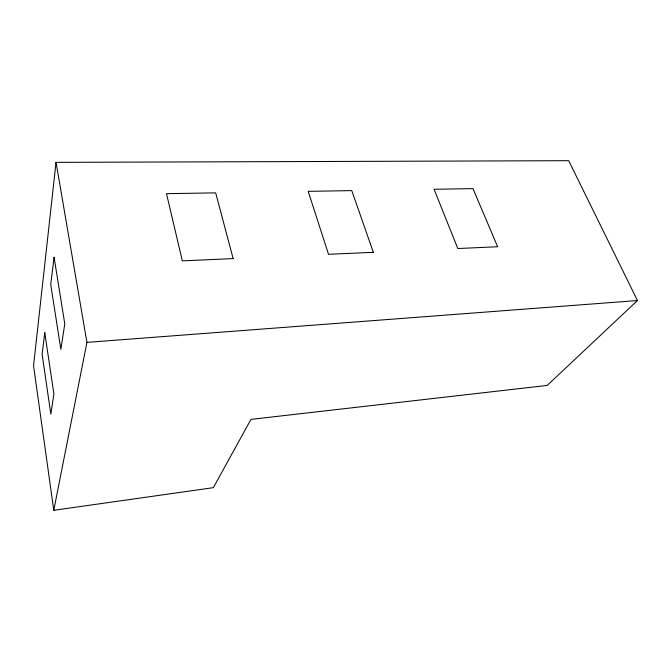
<?xml version="1.0" encoding="UTF-8"?>
<svg xmlns="http://www.w3.org/2000/svg" width="671" height="671" viewBox="0 0 671 671"><rect width="100%" height="100%" fill="white"/><g stroke="black" fill="none" stroke-linecap="round" stroke-linejoin="round"><path stroke-width="1.01" d="M56.037 162.357L33.55 365.762L53.772 510.304L213.361 487.666L250.946 419.392L547.209 385.422L637.45 300.541L568.714 160.696L56.037 162.357L86.936 342.369L53.772 510.304M86.936 342.369L637.45 300.541M44.772 332.766L42.122 354.271L50.828 414.108L53.915 394.187L44.772 332.766M54.074 257.32L50.719 284.512L60.851 349.297L64.785 323.892L54.074 257.32M233.147 258.587L182.344 260.868L166.492 193.676L215.668 192.862L233.147 258.587M373.344 252.313L328.522 254.317L308.19 191.336L351.772 190.623L373.344 252.313M497.63 246.743L457.798 248.53L434.07 189.264L472.963 188.626L497.63 246.743"/></g></svg>
